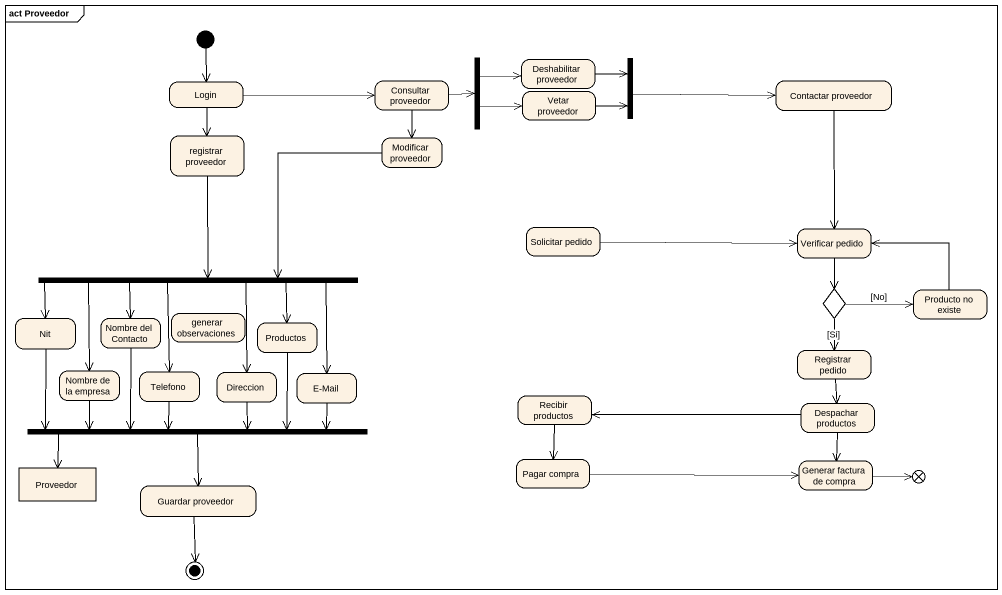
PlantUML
@startuml
mainframe act Proveedor
hide empty description
state fork1 <<fork>>
state "Deshabilitar proveedor" as Deshabilitar_proveedor
state fork2 <<join>>
state Login
state "Consultar proveedor" as Consultar_proveedor
state "Vetar proveedor" as Vetar_proveedor
state "Contactar proveedor" as Contactar_proveedor
state "registrar proveedor" as registrar_proveedor
state "Modificar proveedor" as Modificar_proveedor
state "Solicitar pedido" as Solicitar_pedido
state "Verificar pedido" as Verificar_pedido
state fork3 <<fork>>
state choice1 <<choice>>
state "Producto no existe" as Producto_no_existe
state Nit
state "Nombre del Contacto" as Nombre_del_Contacto
state "generar observaciones" as generar_observaciones
state Productos
state "Nombre de la empresa" as Nombre_de_la_empresa
state Telefono
state Direccion
state "E-Mail" as E_Mail
state "Registrar pedido" as Registrar_pedido
state "Recibir productos" as Recibir_productos
state "Despachar productos" as Despachar_productos
state fork4 <<join>>
state Proveedor <<object>>
state "Guardar proveedor" as Guardar_proveedor
state "Pagar compra" as Pagar_compra
state "Generar factura de compra" as Generar_factura_de_compra
state flowfinal1 <<end>>
[*] --> Login
fork1 -right-> Deshabilitar_proveedor
fork1 -right-> Vetar_proveedor
Deshabilitar_proveedor -right-> fork2
fork2 -right-> Contactar_proveedor
Login -right-> Consultar_proveedor
Login --> registrar_proveedor
Consultar_proveedor -right-> fork1
Consultar_proveedor --> Modificar_proveedor
Vetar_proveedor -right-> fork2
Contactar_proveedor --> Verificar_pedido
registrar_proveedor --> fork3
Modificar_proveedor -left-> fork3
Solicitar_pedido -right-> Verificar_pedido
Verificar_pedido --> choice1
fork3 -left-> Nit
fork3 --> Nombre_del_Contacto
fork3 --> Productos
fork3 --> Nombre_de_la_empresa
fork3 --> Telefono
fork3 --> Direccion
fork3 --> E_Mail
choice1 -right-> Producto_no_existe : [No]
choice1 --> Registrar_pedido : [Si]
Producto_no_existe -left-> Verificar_pedido
Nit --> fork4
Nombre_del_Contacto --> fork4
Productos --> fork4
Nombre_de_la_empresa -right-> fork4
Telefono --> fork4
Direccion --> fork4
E_Mail -left-> fork4
Registrar_pedido --> Despachar_productos
Recibir_productos --> Pagar_compra
Despachar_productos -left-> Recibir_productos
Despachar_productos --> Generar_factura_de_compra
fork4 -left-> Proveedor
fork4 --> Guardar_proveedor
Pagar_compra -right-> Generar_factura_de_compra
Generar_factura_de_compra -right-> flowfinal1
Guardar_proveedor --> [*]
@enduml
